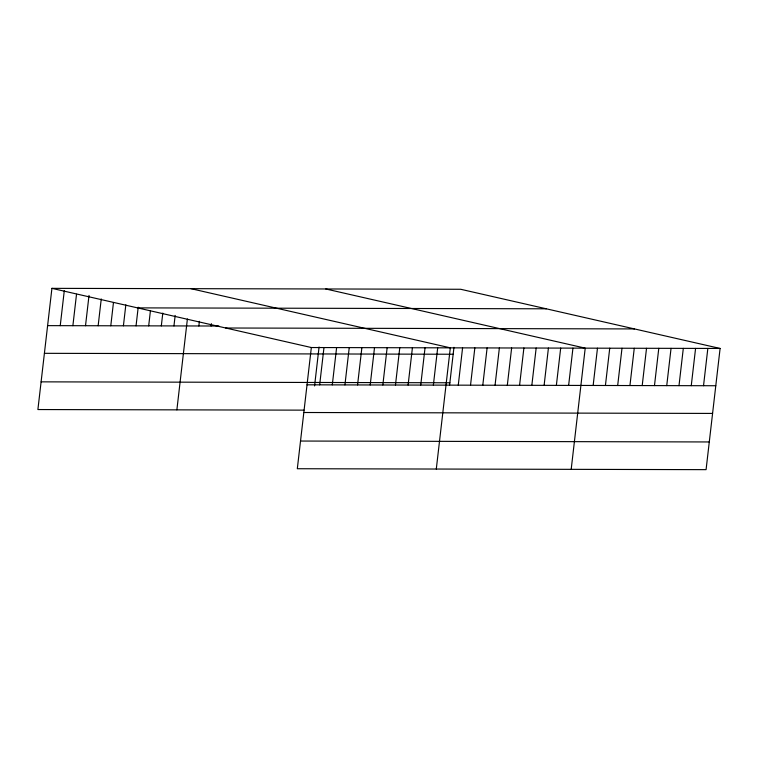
<?xml version="1.0" encoding="UTF-8"?>
<svg xmlns="http://www.w3.org/2000/svg" width="758" height="758" viewBox="0 0 758 758"><rect width="100%" height="100%" fill="white"/><g stroke="black" fill="none" stroke-linecap="round" stroke-linejoin="round"><path stroke-width="1.14" d="M720.1 348.453L311.339 347.534L297.316 468.728L706.077 469.647L720.1 348.453L460.684 289.272L51.923 288.353L37.9 409.547L303.967 410.144M60.242 325.665L64.288 290.712M72.882 325.694L76.52 294.237M85.512 325.722L89.018 295.43M98.152 325.75L101.25 298.955M110.782 325.779L113.473 302.47M123.412 325.807L125.837 304.83M136.052 325.836L138.202 307.189M148.682 325.864L150.435 310.714M161.321 325.893L162.799 313.073M173.952 325.921L175.164 315.432M176.879 409.86L187.397 318.957M198.852 325.968L199.392 321.316M211.112 325.997L211.387 323.666M314.57 385.936L319.071 347.012M319.658 384.846L323.979 347.562M332.298 384.875L336.609 347.59M344.928 384.903L349.239 347.619M357.568 384.931L361.879 347.647M370.198 384.96L374.509 347.676M382.837 384.988L387.149 347.704M395.468 385.017L399.779 347.733M408.098 385.045L412.418 347.761M420.737 385.073L425.049 347.789M433.368 385.102L437.688 347.818M436.295 469.041L450.318 347.846L190.902 288.665M449.598 385.083L453.966 347.316M458.268 385.159L462.579 347.875M470.529 385.178L474.84 347.903M482.789 385.206L487.11 347.931M495.059 385.235L499.37 347.96M507.32 385.263L511.631 347.979M519.581 385.291L523.892 348.007M531.841 385.32L536.162 348.036M544.111 385.348L548.422 348.064M556.372 385.377L560.683 348.093M568.633 385.405L572.944 348.121M571.191 469.344L585.214 348.149L325.788 288.969M593.154 385.452L597.475 348.178M605.424 385.481L609.735 348.206M617.685 385.509L621.996 348.235M629.945 385.538L634.256 348.263M642.206 385.566L646.527 348.282M654.476 385.595L658.787 348.31M666.737 385.623L671.048 348.339M678.997 385.651L683.309 348.367M691.258 385.68L695.579 348.396M703.528 385.708L707.839 348.424M137.53 307.881L546.291 308.8M47.612 325.637L218.92 326.016M225.732 328.006L634.493 328.925M44.409 353.323L453.161 354.242M41.103 381.852L449.864 382.771M307.028 384.818L715.789 385.737M303.825 412.504L712.586 413.423M300.519 441.042L709.28 441.952M51.923 288.353L311.339 347.534"/></g></svg>
